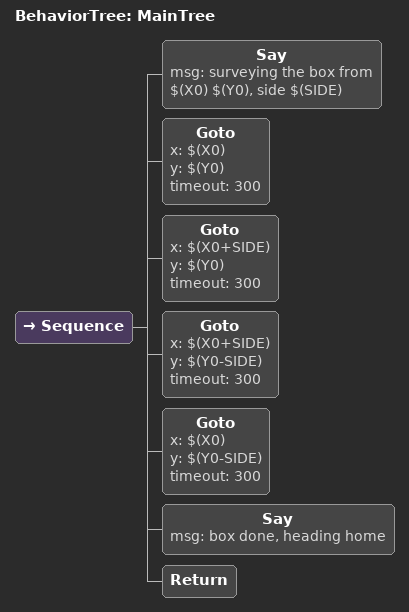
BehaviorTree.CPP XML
<root BTCPP_format="4" main_tree_to_execute="MainTree">
  <BehaviorTree ID="MainTree">
    <Sequence>
      <Say msg="surveying the box from $(X0) $(Y0), side $(SIDE)"/>
      <Goto x="$(X0)" y="$(Y0)" timeout="300"/>
      <Goto x="$(X0+SIDE)" y="$(Y0)" timeout="300"/>
      <Goto x="$(X0+SIDE)" y="$(Y0-SIDE)" timeout="300"/>
      <Goto x="$(X0)" y="$(Y0-SIDE)" timeout="300"/>
      <Say msg="box done, heading home"/>
      <Return/>
    </Sequence>
  </BehaviorTree>
</root>
